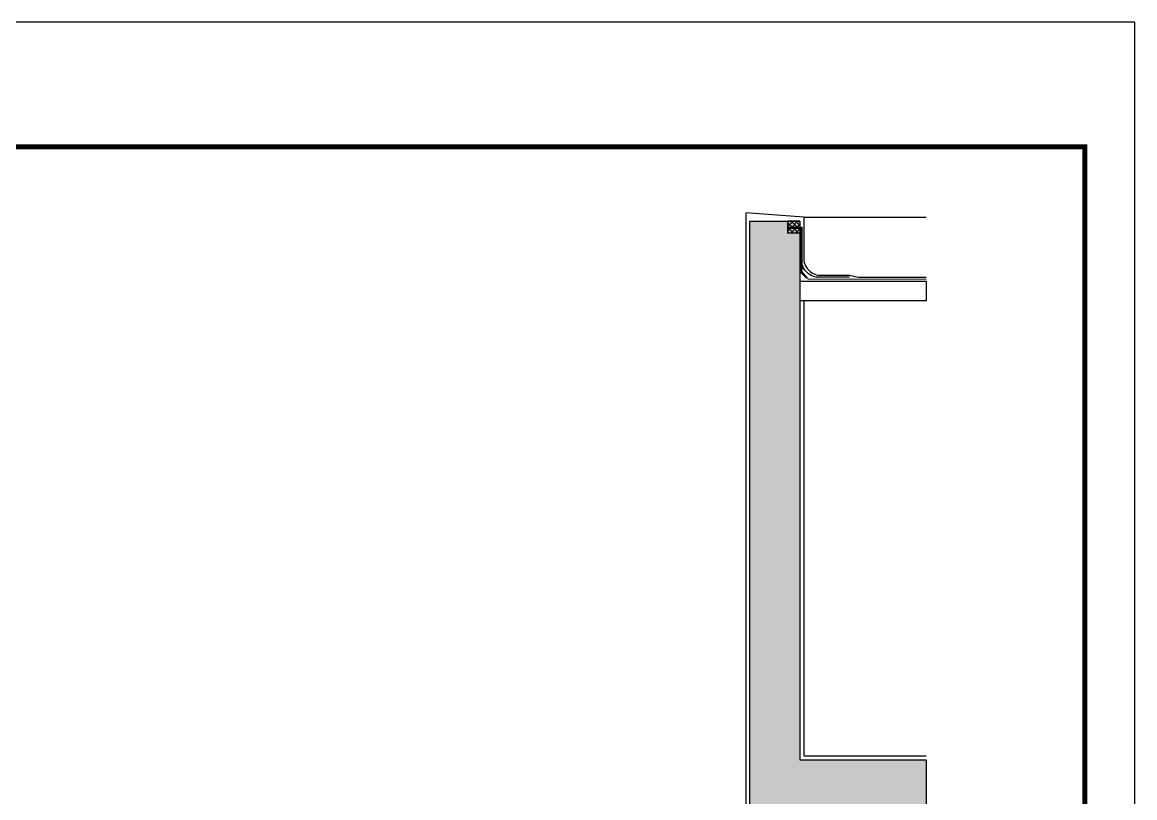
# Model space of a CAD drawing. Extents: x 6843040 to 15500510, y -6507076 to -4940511.
# Drawn here: x 7660575 to 7666151, y -6150335 to -6146447 of the extents above; entities that cross this region are included whole.
import ezdxf

# ---------------------------------------------------------------- set-up
doc = ezdxf.new("R2010")
doc.units = 0
doc.header["$LTSCALE"] = 1000
doc.header["$MEASUREMENT"] = 0
doc.linetypes.add('HIDDEN2', pattern=[0.1875, 0.125, -0.0625])
for name, color, linetype in [('COLUMN', 10, 'Continuous'), ('E_LINE_4', 5, 'Continuous'), ('E_LINE_5', 8, 'Continuous'), ('HATCH', 9, 'Continuous'), ('PUB_HATCH', 8, 'Continuous'), ('PUB_TITLE', 4, 'Continuous'), ('批荡层', 213, 'Continuous')]:
    doc.layers.add(name, color=color, linetype=linetype)

msp = doc.modelspace()

# ---------------------------------------------------------------- hatches: boundary and pattern name
at = {"layer": 'HATCH'}
h = msp.add_hatch(dxfattribs=at)
h.set_pattern_fill('多孔材料', color=256, scale=6, style=0)
h.set_pattern_definition([(135, (7732893.575, -6170549.776), (12.000012, 12.000012), []), (45, (7732893.575, -6170549.776), (12.000012, -12.000012), [])])
h.paths.add_polyline_path([(7664412.1, -6147468.8), (7664412.1, -6147444.6), (7664472.1, -6147444.6), (7664472.1, -6147496.4)])
edge = h.paths.add_edge_path()
edge.add_line((7664412.1, -6147470.8), (7664412.1, -6147474.6))
edge.add_line((7664412.1, -6147470.8), (7664472.1, -6147496.9))
edge.add_line((7664472.1, -6147496.9), (7664472.1, -6147500.7))
edge.add_line((7664472.1, -6147500.7), (7664441.7, -6147482.4))
edge.add_line((7664441.7, -6147482.4), (7664412.1, -6147474.6))
h.paths.add_polyline_path([(7664412.1, -6147474.6), (7664441.7, -6147482.4), (7664472.1, -6147500.7), (7664472.1, -6147504.6), (7664412.1, -6147504.6)])
at = {"layer": 'PUB_HATCH'}
h = msp.add_hatch(dxfattribs=at)
h.set_pattern_fill('钢筋混凝土', color=256, scale=25, style=0)
h.set_pattern_definition([(45, (6437.5, 500), (-44.19417382, 44.19417382), []), (50, (6437.5, 500), (179.3150457, -15.6880337), [18.75, -206.25]), (355, (6437.5, 500), (-34.6878334, 188.0480334), [15, -165]), (100.4514, (6452.44, 498.7), (144.6273454, 172.3598855), [15.9350475, -175.285528]), (46.1842, (6437.5, 550), (266.810262, -41.3797536), [28.125, -309.375]), (96.6356, (6459.73, 546.55), (233.6656764, 243.529468), [23.902572, -262.92825]), (351.1842, (6437.5, 550), (233.665486, 243.52965), [22.5, -247.5]), (21, (6462.5, 537.5), (149.226763, -100.6547227), [18.75, -206.25]), (326, (6462.5, 537.5), (60.828833, 181.2875113), [15, -165]), (71.4514, (6474.94, 529.11), (210.055657, 80.6326242), [15.9350475, -175.285528]), (37.5, (6437.5, 500), (3.03996383, 83.22346346), [0, -163, 0, -167.5, 0, -165.625]), (7.5, (6437.5, 500), (65.7673844, 98.602928), [0, -95.5, 0, -159.25, 0, -63.125]), (327.5, (6381.75, 500), (133.45560904, -5.63871793), [0, -62.5, 0, -195, 0, -258.75]), (317.5, (6356.75, 500), (145.7965423, 25.0262456), [0, -81.25, 0, -129.5, 0, -183.75])])
h.paths.add_polyline_path([(7664472.1, -6147864.7), (7664472.1, -6150144.6), (7665106.1, -6150144.6), (7665106.1, -6150394.6), (7664472.1, -6150394.6), (7664472.1, -6151544.6), (7665106.1, -6151544.6), (7665106.1, -6151694.6), (7664522.1, -6151694.6), (7664522.1, -6153544.6), (7663822.1, -6153544.6), (7663822.1, -6153244.6), (7664222.1, -6153244.6), (7664222.1, -6151644.6), (7663822.1, -6151644.6), (7663822.1, -6151544.6), (7664222.1, -6151544.6), (7664222.1, -6147444.6), (7664472.1, -6147444.6), (7664472.1, -6147744.6)])

# ---------------------------------------------------------------- linework, layer by layer
at = {"layer": 'COLUMN'}
msp.add_lwpolyline([(7664472.1, -6147864.7), (7664472.1, -6150144.6), (7665106.1, -6150144.6), (7665106.1, -6150394.6), (7664472.1, -6150394.6), (7664472.1, -6151544.6), (7665106.1, -6151544.6), (7665106.1, -6151694.6), (7664522.1, -6151694.6), (7664522.1, -6153544.6), (7663822.1, -6153544.6), (7663822.1, -6153244.6), (7664222.1, -6153244.6), (7664222.1, -6151644.6), (7663822.1, -6151644.6), (7663822.1, -6151544.6), (7664222.1, -6151544.6), (7664222.1, -6147444.6), (7664472.1, -6147444.6), (7664472.1, -6147744.6), (7664472.1, -6147744.6), (7664472.1, -6147864.6)], dxfattribs=at)
at = {"layer": 'E_LINE_4'}
for p, q in [((7664472.1, -6147444.6), (7664412.1, -6147444.6)), ((7664412.1, -6147504.6), (7664412.1, -6147444.6)), ((7664472.1, -6147504.6), (7664412.1, -6147504.6))]:
    msp.add_line(p, q, dxfattribs=at)
at = {"layer": 'E_LINE_5', "linetype": 'HIDDEN2', "ltscale": 0.5, "const_width": 5, "flags": 128}
msp.add_lwpolyline([(7664415.8, -6147477), (7664479.6, -6147477), (7664479.6, -6147700.2), (7664513.9, -6147734.6), (7665106.1, -6147734.6)], dxfattribs=at)
at = {"layer": 'E_LINE_5', "ltscale": 0.3, "flags": 128}
for points in [[(7664415.8, -6147474.5), (7664482.1, -6147474.5), (7664482.1, -6147699.2), (7664509.8, -6147726.9)], [(7664415.8, -6147479.5), (7664477.1, -6147479.5), (7664477.1, -6147701.3), (7664505.2, -6147729.4)]]:
    msp.add_lwpolyline(points, dxfattribs=at)
at = {"layer": 'E_LINE_5'}
msp.add_lwpolyline([(7664722.1, -6147724.6), (7664582.1, -6147724.6, -0.454801), (7664482.1, -6147643.4), (7664482.1, -6147474.5)], format="xyb", dxfattribs=at)
at = {"layer": 'PUB_TITLE'}
msp.add_lwpolyline([(7645126, -6183597.4), (7666151, -6183597.4), (7666151, -6146447.4), (7645126, -6146447.4)], close=True, dxfattribs=at)
at = {"layer": 'PUB_TITLE', "const_width": 25}
msp.add_lwpolyline([(7645376, -6183347.4), (7665901, -6183347.4), (7665901, -6147072.4), (7645376, -6147072.4)], close=True, dxfattribs=at)
at = {"layer": '批荡层'}
for p, q in [((7664492.1, -6147844.6), (7664492.1, -6150124.6)), ((7664492.1, -6150124.6), (7665106.1, -6150124.6))]:
    msp.add_line(p, q, dxfattribs=at)
for points in [[(7664492.1, -6147424.6), (7664202.1, -6147402.5), (7664202.1, -6151496.6)], [(7664472.1, -6147744.6), (7665106.1, -6147744.6), (7665106.1, -6147844.6), (7664472.1, -6147844.6)]]:
    msp.add_lwpolyline(points, dxfattribs=at)
at = {"layer": '批荡层', "elevation": 0}
msp.add_lwpolyline([(7664492.1, -6147424.6), (7665106.1, -6147424.6)], dxfattribs=at)
at = {"layer": '批荡层'}
msp.add_lwpolyline([(7664492.1, -6147424.6), (7664492.1, -6147633.4, 0.454801), (7664592.1, -6147714.6), (7664722.1, -6147714.6), (7664764.1, -6147724.6), (7665106.1, -6147724.6)], format="xyb", dxfattribs=at)

doc.saveas('drawing.dxf')
